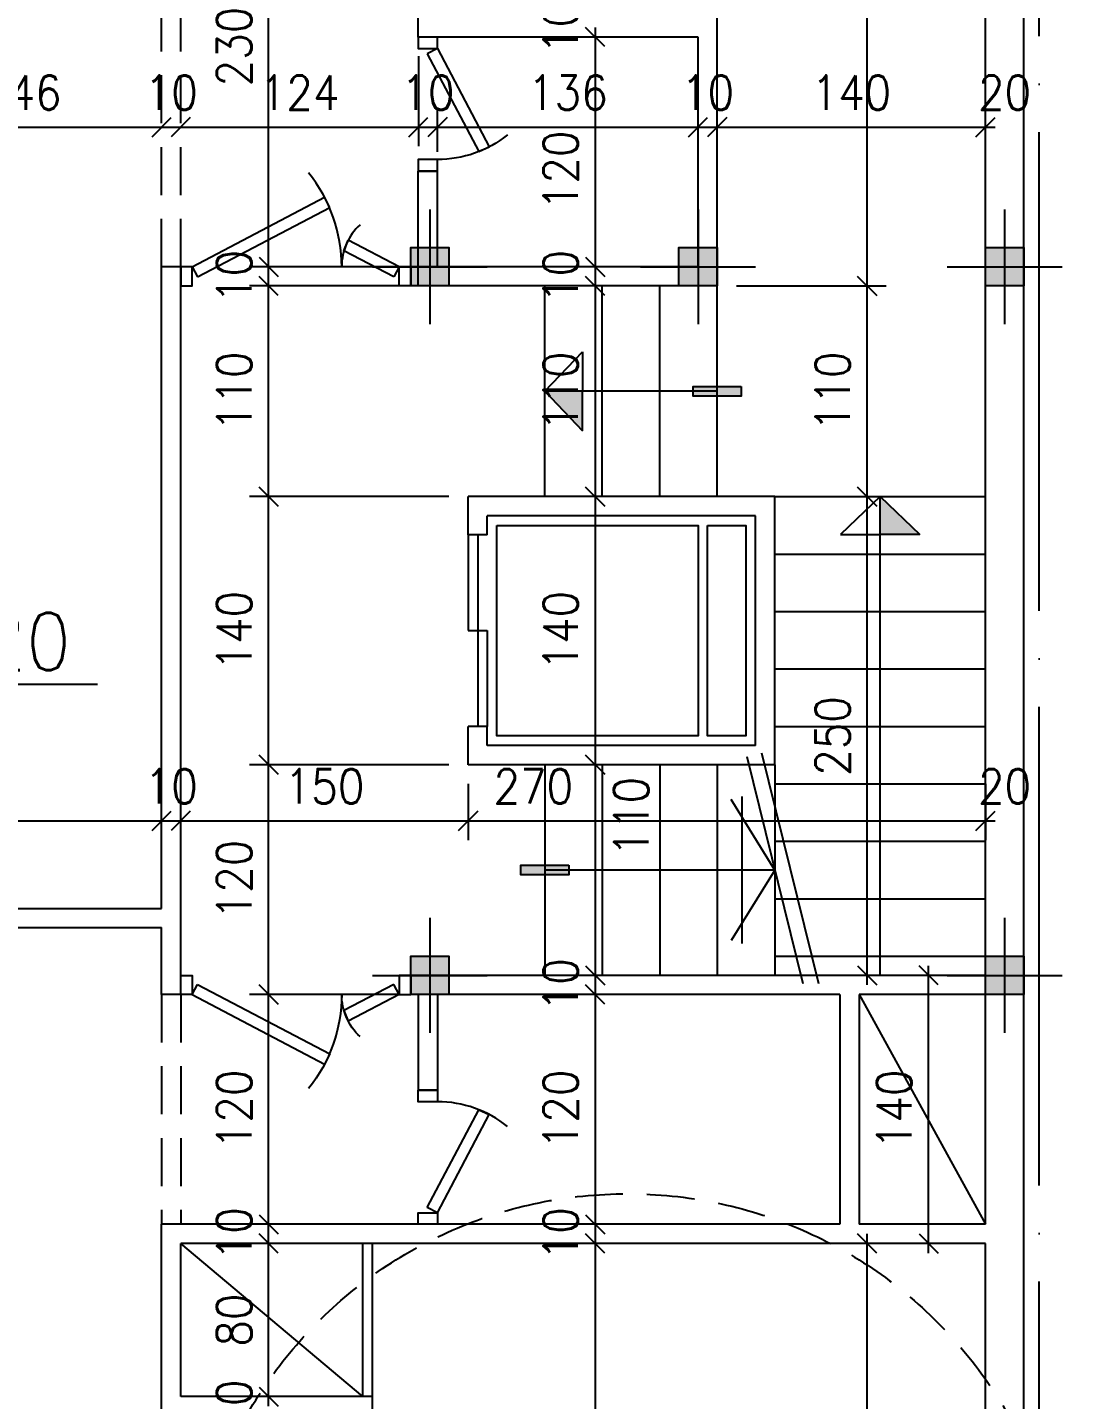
# Model space of a CAD drawing. Header units: millimetres. Extents: x 0 to 12169, y 6 to 10142.
# Drawn here: x 3006 to 3547, y 4659 to 5376 of the extents above; entities that cross this region are included whole.
import ezdxf

# ---------------------------------------------------------------- set-up
doc = ezdxf.new("R2010")
doc.units = ezdxf.units.MM
doc.header["$LTSCALE"] = 50
doc.header["$MEASUREMENT"] = 0
doc.linetypes.add('AXIS', pattern=[6, 5, -0.5, 0, -0.5])
doc.linetypes.add('DASHED', pattern=[0.75, 0.5, -0.25])
for name, color, linetype in [('1', 8, 'AXIS'), ('10', 10, 'Continuous'), ('2', 4, 'Continuous'), ('33', 62, 'Continuous'), ('4', 136, 'Continuous'), ('5', 5, 'Continuous'), ('6', 60, 'Continuous'), ('DIM', 8, 'Continuous'), ('DOR', 3, 'Continuous'), ('TXT-1', 2, 'Continuous')]:
    doc.layers.add(name, color=color, linetype=linetype)
doc.styles.add('ROMANS', font='ROMANS.shx', dxfattribs={"width": 0.9})
doc.dimstyles.new('dim1.100', dxfattribs={"dimscale": 100, "dimtxt": 0.18, "dimasz": 0.1, "dimexe": 0.1, "dimexo": 0.1, "dimgap": 0.09, "dimtad": 1, "dimzin": 12, "dimdsep": 46, "dimtxsty": 'ROMANS', "dimblk1": 'OBLIQUE', "dimblk2": 'OBLIQUE', "dimsah": 1, "dimcen": 0.1, "dimdle": 0.05, "dimclrd": 256, "dimclre": 12, "dimclrt": 4, "dimadec": 0, "dimazin": 0, "dimtfac": 1, "dimtix": 1, "dimtofl": 0, "dimtmove": 0, "dimatfit": 0, "dimldrblk": 'OBLIQUE', "dimfxl": 1, "dimtolj": 1, "dimtzin": 0, "dimarcsym": 0})

# ---------------------------------------------------------------- blocks, each defined once
blk = doc.blocks.new('D120')
at = {"layer": 'DOR'}
for p, q in [((-114, 10), (-44.97, 46.31)), ((-42.17, 41), (-44.97, 46.31)), ((-111.21, 4.69), (-42.17, 41)), ((-34.81, 18.37), (-32.55, 23.97)), ((-6, 10), (-32.55, 23.97)), ((-8.79, 4.69), (-34.81, 18.37)), ((-114, 10), (-111.21, 4.69)), ((-6, 10), (-8.79, 4.69))]:
    blk.add_line(p, q, dxfattribs=at)
for points in [[(-114, 10), (-120, 10), (-120, 0), (-114, 0)], [(-6, 10), (0, 10), (0, 0), (-6, 0)]]:
    blk.add_lwpolyline(points, close=True, dxfattribs=at)
at = {"layer": 'DOR', "color": 44}
for centre, radius, start, end in [((-114, 10), 78, 0, 38.96264), ((-6, 10), 30, 132.87895, 180)]:
    blk.add_arc(centre, radius, start, end, dxfattribs=at)
blk = doc.blocks.new('D70')
at = {"layer": 'DOR'}
for p, q in [((-59.85, 31.54), (-57.33, 37)), ((-6, 10), (-57.33, 37)), ((-8.79, 4.69), (-59.85, 31.54)), ((-6, 10), (-8.79, 4.69))]:
    blk.add_line(p, q, dxfattribs=at)
for points in [[(-70, 10), (-64, 10), (-64, 0), (-70, 0)], [(-6, 10), (0, 10), (0, 0), (-6, 0)]]:
    blk.add_lwpolyline(points, close=True, dxfattribs=at)
blk.add_arc((-6, 10), 58, 141.03736, 180, dxfattribs=at)
blk = doc.blocks.new('st')
at = {"layer": '2'}
h = blk.add_hatch(color=256, dxfattribs=at)
h.paths.add_polyline_path([(0, 10), (0, 0), (10, 0), (10, 10)])
h.paths.add_polyline_path([(-10, 10), (-10, 0), (0, 0), (0, 10)])
h.paths.add_polyline_path([(-10, 0), (-10, -10), (0, -10), (0, 0)])
h.paths.add_polyline_path([(0, 0), (0, -10), (10, -10), (10, 0)])
at = {"layer": '10'}
for p, q in [((0, 30), (0, -30)), ((-30, 0), (30, 0))]:
    blk.add_line(p, q, dxfattribs=at)
at = {"layer": '4'}
blk.add_lwpolyline([(-10, -10), (-10, 10), (10, 10), (10, -10)], close=True, dxfattribs=at)
blk = doc.blocks.new('FL')
at = {"layer": '33'}
for p, q in [((0, 0), (-36.77, 22.76)), ((0, 0), (36.77, 22.76)), ((38.44, 16.91), (-38.44, 16.91))]:
    blk.add_line(p, q, dxfattribs=at)
blk = doc.blocks.new('FELESH')
at = {"layer": '33'}
for p, q in [((-59.31, 14.63), (59.31, -14.63)), ((-61.15, 6.85), (59.31, -22.85))]:
    blk.add_line(p, q, dxfattribs=at)
at = {"layer": '5'}
blk.add_blockref('FL', (0, 0), dxfattribs=at)
blk = doc.blocks.new('*D106')
at = {"layer": 'DEFPOINTS', "color": 0, "transparency": 16777216}
for p in [(3301.79, 5380.89), (3301.79, 5370.89), (3301.79, 5370.89)]:
    blk.add_point(p, dxfattribs=at)
at = {"layer": 'DIM', "color": 4, "transparency": 16777216, "insert": (3283.79, 5375.89), "char_height": 18, "attachment_point": 5, "rotation": 90, "style": 'ROMANS'}
blk.add_mtext('\\A1;10', dxfattribs=at)
blk = doc.blocks.new('_OBLIQUE')
at = {"color": 0, "linetype": 'ByBlock'}
blk.add_line((-0.5, -0.5), (0.5, 0.5), dxfattribs=at)
blk = doc.blocks.new('*D107')
at = {"layer": 'DEFPOINTS', "color": 0, "transparency": 16777216}
for p in [(3301.79, 5370.89), (3301.79, 5250.89), (3301.79, 5250.89)]:
    blk.add_point(p, dxfattribs=at)
at = {"layer": 'DIM', "lineweight": -2, "transparency": 16777216}
blk.add_line((3301.79, 5375.89), (3301.79, 5245.89), dxfattribs=at)
at = {"layer": 'DIM', "lineweight": -2, "transparency": 16777216, "xscale": 10, "yscale": 10, "zscale": 10}
for p, rotation in [((3301.79, 5370.89), 90), ((3301.79, 5250.89), 270)]:
    blk.add_blockref('_OBLIQUE', p, dxfattribs=dict(at, rotation=rotation))
at = {"layer": 'DIM', "color": 4, "transparency": 16777216, "insert": (3283.79, 5301.26), "char_height": 18, "attachment_point": 5, "rotation": 90, "style": 'ROMANS'}
blk.add_mtext('\\A1;120', dxfattribs=at)
blk = doc.blocks.new('*D108')
at = {"layer": 'DEFPOINTS', "color": 0, "transparency": 16777216}
for p in [(3301.79, 5250.89), (3301.79, 5240.89), (3301.79, 5240.89)]:
    blk.add_point(p, dxfattribs=at)
at = {"layer": 'DIM', "color": 4, "transparency": 16777216, "insert": (3283.79, 5245.89), "char_height": 18, "attachment_point": 5, "rotation": 90, "style": 'ROMANS'}
blk.add_mtext('\\A1;10', dxfattribs=at)
blk = doc.blocks.new('*D109')
at = {"layer": 'DEFPOINTS', "color": 0, "transparency": 16777216}
for p in [(3301.79, 5240.89), (3301.79, 5130.89), (3301.79, 5130.89)]:
    blk.add_point(p, dxfattribs=at)
at = {"layer": 'DIM', "lineweight": -2, "transparency": 16777216}
blk.add_line((3301.79, 5245.89), (3301.79, 5125.89), dxfattribs=at)
at = {"layer": 'DIM', "lineweight": -2, "transparency": 16777216, "xscale": 10, "yscale": 10, "zscale": 10}
for p, rotation in [((3301.79, 5240.89), 90), ((3301.79, 5130.89), 270)]:
    blk.add_blockref('_OBLIQUE', p, dxfattribs=dict(at, rotation=rotation))
at = {"layer": 'DIM', "color": 4, "transparency": 16777216, "insert": (3283.79, 5185.89), "char_height": 18, "attachment_point": 5, "rotation": 90, "style": 'ROMANS'}
blk.add_mtext('\\A1;110', dxfattribs=at)
blk = doc.blocks.new('*D110')
at = {"layer": 'DEFPOINTS', "color": 0, "transparency": 16777216}
for p in [(3301.79, 5130.89), (3301.79, 4990.89), (3301.79, 4990.89)]:
    blk.add_point(p, dxfattribs=at)
at = {"layer": 'DIM', "lineweight": -2, "transparency": 16777216}
blk.add_line((3301.79, 5135.89), (3301.79, 4985.89), dxfattribs=at)
at = {"layer": 'DIM', "lineweight": -2, "transparency": 16777216, "xscale": 10, "yscale": 10, "zscale": 10}
for p, rotation in [((3301.79, 5130.89), 90), ((3301.79, 4990.89), 270)]:
    blk.add_blockref('_OBLIQUE', p, dxfattribs=dict(at, rotation=rotation))
at = {"layer": 'DIM', "color": 4, "transparency": 16777216, "insert": (3283.79, 5060.89), "char_height": 18, "attachment_point": 5, "rotation": 90, "style": 'ROMANS'}
blk.add_mtext('\\A1;140', dxfattribs=at)
blk = doc.blocks.new('*D111')
at = {"layer": 'DEFPOINTS', "color": 0, "transparency": 16777216}
for p in [(3301.79, 4990.89), (3301.79, 4880.89), (3301.79, 4880.89)]:
    blk.add_point(p, dxfattribs=at)
at = {"layer": 'DIM', "lineweight": -2, "transparency": 16777216}
blk.add_line((3301.79, 4995.89), (3301.79, 4875.89), dxfattribs=at)
at = {"layer": 'DIM', "lineweight": -2, "transparency": 16777216, "xscale": 10, "yscale": 10, "zscale": 10}
for p, rotation in [((3301.79, 4990.89), 90), ((3301.79, 4880.89), 270)]:
    blk.add_blockref('_OBLIQUE', p, dxfattribs=dict(at, rotation=rotation))
at = {"layer": 'DIM', "color": 4, "transparency": 16777216, "insert": (3320.63, 4963.77), "char_height": 18, "attachment_point": 5, "rotation": 90, "style": 'ROMANS'}
blk.add_mtext('\\A1;110', dxfattribs=at)
blk = doc.blocks.new('*D112')
at = {"layer": 'DEFPOINTS', "color": 0, "transparency": 16777216}
for p in [(3301.79, 4880.89), (3301.79, 4870.89), (3301.79, 4870.89)]:
    blk.add_point(p, dxfattribs=at)
at = {"layer": 'DIM', "color": 4, "transparency": 16777216, "insert": (3283.79, 4875.89), "char_height": 18, "attachment_point": 5, "rotation": 90, "style": 'ROMANS'}
blk.add_mtext('\\A1;10', dxfattribs=at)
blk = doc.blocks.new('*D113')
at = {"layer": 'DEFPOINTS', "color": 0, "transparency": 16777216}
for p in [(3301.79, 4870.89), (3301.79, 4750.89), (3301.79, 4750.89)]:
    blk.add_point(p, dxfattribs=at)
at = {"layer": 'DIM', "lineweight": -2, "transparency": 16777216}
blk.add_line((3301.79, 4875.89), (3301.79, 4745.89), dxfattribs=at)
at = {"layer": 'DIM', "lineweight": -2, "transparency": 16777216, "xscale": 10, "yscale": 10, "zscale": 10}
for p, rotation in [((3301.79, 4870.89), 90), ((3301.79, 4750.89), 270)]:
    blk.add_blockref('_OBLIQUE', p, dxfattribs=dict(at, rotation=rotation))
at = {"layer": 'DIM', "color": 4, "transparency": 16777216, "insert": (3283.79, 4810.89), "char_height": 18, "attachment_point": 5, "rotation": 90, "style": 'ROMANS'}
blk.add_mtext('\\A1;120', dxfattribs=at)
blk = doc.blocks.new('*D114')
at = {"layer": 'DEFPOINTS', "color": 0, "transparency": 16777216}
for p in [(3301.79, 4750.89), (3301.79, 4740.89), (3301.79, 4740.89)]:
    blk.add_point(p, dxfattribs=at)
at = {"layer": 'DIM', "color": 4, "transparency": 16777216, "insert": (3283.79, 4745.89), "char_height": 18, "attachment_point": 5, "rotation": 90, "style": 'ROMANS'}
blk.add_mtext('\\A1;10', dxfattribs=at)
blk = doc.blocks.new('*D115')
at = {"layer": 'DEFPOINTS', "color": 0, "transparency": 16777216}
for p in [(3301.79, 4740.89), (3265.54, 4380.89), (3301.79, 4380.89)]:
    blk.add_point(p, dxfattribs=at)
at = {"layer": 'DIM', "lineweight": -2, "transparency": 16777216}
blk.add_line((3301.79, 4745.89), (3301.79, 4375.89), dxfattribs=at)
at = {"layer": 'DIM', "color": 12, "lineweight": -2, "transparency": 16777216}
blk.add_line((3275.54, 4380.89), (3311.79, 4380.89), dxfattribs=at)
at = {"layer": 'DIM', "lineweight": -2, "transparency": 16777216, "xscale": 10, "yscale": 10, "zscale": 10}
for p, rotation in [((3301.79, 4740.89), 90), ((3301.79, 4380.89), 270)]:
    blk.add_blockref('_OBLIQUE', p, dxfattribs=dict(at, rotation=rotation))
at = {"layer": 'DIM', "color": 4, "transparency": 16777216, "insert": (3283.79, 4560.89), "char_height": 18, "attachment_point": 5, "rotation": 90, "style": 'ROMANS'}
blk.add_mtext('\\A1;360', dxfattribs=at)
blk = doc.blocks.new('*D118')
at = {"layer": 'DEFPOINTS', "color": 0, "transparency": 16777216}
for p in [(3443.78, 4740.89), (3443.78, 4740.89), (3443.78, 4150.89)]:
    blk.add_point(p, dxfattribs=at)
at = {"layer": 'DIM', "lineweight": -2, "transparency": 16777216}
blk.add_line((3443.78, 4145.89), (3443.78, 4745.89), dxfattribs=at)
at = {"layer": 'DIM', "lineweight": -2, "transparency": 16777216, "xscale": 10, "yscale": 10, "zscale": 10}
for p, rotation in [((3443.78, 4740.89), 90), ((3443.78, 4150.89), 270)]:
    blk.add_blockref('_OBLIQUE', p, dxfattribs=dict(at, rotation=rotation))
at = {"layer": 'DIM', "color": 4, "transparency": 16777216, "insert": (3425.78, 4445.89), "char_height": 18, "attachment_point": 5, "rotation": 90, "style": 'ROMANS'}
blk.add_mtext('\\A1;590', dxfattribs=at)
blk = doc.blocks.new('*D119')
at = {"layer": 'DEFPOINTS', "color": 0, "transparency": 16777216}
for p in [(3475.86, 4880.89), (3475.86, 4880.89), (3475.86, 4740.89)]:
    blk.add_point(p, dxfattribs=at)
at = {"layer": 'DIM', "lineweight": -2, "transparency": 16777216}
blk.add_line((3475.86, 4735.89), (3475.86, 4885.89), dxfattribs=at)
at = {"layer": 'DIM', "lineweight": -2, "transparency": 16777216, "xscale": 10, "yscale": 10, "zscale": 10}
for p, rotation in [((3475.86, 4880.89), 90), ((3475.86, 4740.89), 270)]:
    blk.add_blockref('_OBLIQUE', p, dxfattribs=dict(at, rotation=rotation))
at = {"layer": 'DIM', "color": 4, "transparency": 16777216, "insert": (3457.86, 4810.89), "char_height": 18, "attachment_point": 5, "rotation": 90, "style": 'ROMANS'}
blk.add_mtext('\\A1;140', dxfattribs=at)
blk = doc.blocks.new('*D120')
at = {"layer": 'DEFPOINTS', "color": 0, "transparency": 16777216}
for p in [(3443.78, 5130.89), (3443.78, 5130.89), (3443.78, 4880.89)]:
    blk.add_point(p, dxfattribs=at)
at = {"layer": 'DIM', "lineweight": -2, "transparency": 16777216}
blk.add_line((3443.78, 4875.89), (3443.78, 5135.89), dxfattribs=at)
at = {"layer": 'DIM', "lineweight": -2, "transparency": 16777216, "xscale": 10, "yscale": 10, "zscale": 10}
for p, rotation in [((3443.78, 5130.89), 90), ((3443.78, 4880.89), 270)]:
    blk.add_blockref('_OBLIQUE', p, dxfattribs=dict(at, rotation=rotation))
at = {"layer": 'DIM', "color": 4, "transparency": 16777216, "insert": (3425.78, 5005.89), "char_height": 18, "attachment_point": 5, "rotation": 90, "style": 'ROMANS'}
blk.add_mtext('\\A1;250', dxfattribs=at)
blk = doc.blocks.new('*D121')
at = {"layer": 'DEFPOINTS', "color": 0, "transparency": 16777216}
for p in [(3365.54, 5240.89), (3443.78, 5240.89), (3443.78, 5130.89)]:
    blk.add_point(p, dxfattribs=at)
at = {"layer": 'DIM', "lineweight": -2, "transparency": 16777216}
blk.add_line((3443.78, 5125.89), (3443.78, 5245.89), dxfattribs=at)
at = {"layer": 'DIM', "color": 12, "lineweight": -2, "transparency": 16777216}
blk.add_line((3375.54, 5240.89), (3453.78, 5240.89), dxfattribs=at)
at = {"layer": 'DIM', "lineweight": -2, "transparency": 16777216, "xscale": 10, "yscale": 10, "zscale": 10}
for p, rotation in [((3443.78, 5240.89), 90), ((3443.78, 5130.89), 270)]:
    blk.add_blockref('_OBLIQUE', p, dxfattribs=dict(at, rotation=rotation))
at = {"layer": 'DIM', "color": 4, "transparency": 16777216, "insert": (3425.78, 5185.89), "char_height": 18, "attachment_point": 5, "rotation": 90, "style": 'ROMANS'}
blk.add_mtext('\\A1;110', dxfattribs=at)
blk = doc.blocks.new('*D122')
at = {"layer": 'DEFPOINTS', "color": 0, "transparency": 16777216}
for p in [(3443.78, 5620.89), (3505.54, 5620.89), (3365.54, 5240.89)]:
    blk.add_point(p, dxfattribs=at)
at = {"layer": 'DIM', "lineweight": -2, "transparency": 16777216}
blk.add_line((3443.78, 5235.89), (3443.78, 5625.89), dxfattribs=at)
at = {"layer": 'DIM', "color": 12, "lineweight": -2, "transparency": 16777216}
for p, q in [((3495.54, 5620.89), (3433.78, 5620.89)), ((3375.54, 5240.89), (3453.78, 5240.89))]:
    blk.add_line(p, q, dxfattribs=at)
at = {"layer": 'DIM', "lineweight": -2, "transparency": 16777216, "xscale": 10, "yscale": 10, "zscale": 10}
for p, rotation in [((3443.78, 5620.89), 90), ((3443.78, 5240.89), 270)]:
    blk.add_blockref('_OBLIQUE', p, dxfattribs=dict(at, rotation=rotation))
at = {"layer": 'DIM', "color": 4, "transparency": 16777216, "insert": (3425.78, 5430.89), "char_height": 18, "attachment_point": 5, "rotation": 90, "style": 'ROMANS'}
blk.add_mtext('\\A1;380', dxfattribs=at)
blk = doc.blocks.new('*D142')
at = {"layer": 'DEFPOINTS', "color": 0, "transparency": 16777216}
for p in [(2841.54, 4961.57), (3075.54, 4961.57), (3075.54, 4961.57)]:
    blk.add_point(p, dxfattribs=at)
at = {"layer": 'DIM', "lineweight": -2, "transparency": 16777216}
blk.add_line((2836.54, 4961.57), (3080.54, 4961.57), dxfattribs=at)
at = {"layer": 'DIM', "lineweight": -2, "transparency": 16777216, "xscale": 10, "yscale": 10, "zscale": 10, "rotation": 180}
blk.add_blockref('_OBLIQUE', (2841.54, 4961.57), dxfattribs=at)
at = {"layer": 'DIM', "lineweight": -2, "transparency": 16777216, "xscale": 10, "yscale": 10, "zscale": 10}
blk.add_blockref('_OBLIQUE', (3075.54, 4961.57), dxfattribs=at)
at = {"layer": 'DIM', "color": 4, "transparency": 16777216, "insert": (2958.54, 4979.57), "char_height": 18, "attachment_point": 5, "style": 'ROMANS'}
blk.add_mtext('\\A1;234', dxfattribs=at)
blk = doc.blocks.new('*D143')
at = {"layer": 'DEFPOINTS', "color": 0, "transparency": 16777216}
for p in [(3075.54, 4961.57), (3085.54, 4961.57), (3085.54, 4961.57)]:
    blk.add_point(p, dxfattribs=at)
at = {"layer": 'DIM', "color": 4, "transparency": 16777216, "insert": (3080.54, 4979.57), "char_height": 18, "attachment_point": 5, "style": 'ROMANS'}
blk.add_mtext('\\A1;10', dxfattribs=at)
blk = doc.blocks.new('*D144')
at = {"layer": 'DEFPOINTS', "color": 0, "transparency": 16777216}
for p in [(3235.54, 4990.89), (3085.54, 4961.57), (3235.54, 4961.57)]:
    blk.add_point(p, dxfattribs=at)
at = {"layer": 'DIM', "color": 12, "lineweight": -2, "transparency": 16777216}
blk.add_line((3235.54, 4980.89), (3235.54, 4951.57), dxfattribs=at)
at = {"layer": 'DIM', "lineweight": -2, "transparency": 16777216}
blk.add_line((3080.54, 4961.57), (3240.54, 4961.57), dxfattribs=at)
at = {"layer": 'DIM', "lineweight": -2, "transparency": 16777216, "xscale": 10, "yscale": 10, "zscale": 10, "rotation": 180}
blk.add_blockref('_OBLIQUE', (3085.54, 4961.57), dxfattribs=at)
at = {"layer": 'DIM', "lineweight": -2, "transparency": 16777216, "xscale": 10, "yscale": 10, "zscale": 10}
blk.add_blockref('_OBLIQUE', (3235.54, 4961.57), dxfattribs=at)
at = {"layer": 'DIM', "color": 4, "transparency": 16777216, "insert": (3160.54, 4979.57), "char_height": 18, "attachment_point": 5, "style": 'ROMANS'}
blk.add_mtext('\\A1;150', dxfattribs=at)
blk = doc.blocks.new('*D145')
at = {"layer": 'DEFPOINTS', "color": 0, "transparency": 16777216}
for p in [(3235.54, 4990.89), (3505.54, 4990.89), (3505.54, 4961.57)]:
    blk.add_point(p, dxfattribs=at)
at = {"layer": 'DIM', "color": 12, "lineweight": -2, "transparency": 16777216}
for p, q in [((3235.54, 4980.89), (3235.54, 4951.57)), ((3505.54, 4980.89), (3505.54, 4951.57))]:
    blk.add_line(p, q, dxfattribs=at)
at = {"layer": 'DIM', "lineweight": -2, "transparency": 16777216}
blk.add_line((3230.54, 4961.57), (3510.54, 4961.57), dxfattribs=at)
at = {"layer": 'DIM', "lineweight": -2, "transparency": 16777216, "xscale": 10, "yscale": 10, "zscale": 10, "rotation": 180}
blk.add_blockref('_OBLIQUE', (3235.54, 4961.57), dxfattribs=at)
at = {"layer": 'DIM', "lineweight": -2, "transparency": 16777216, "xscale": 10, "yscale": 10, "zscale": 10}
blk.add_blockref('_OBLIQUE', (3505.54, 4961.57), dxfattribs=at)
at = {"layer": 'DIM', "color": 4, "transparency": 16777216, "insert": (3269.56, 4979.57), "char_height": 18, "attachment_point": 5, "style": 'ROMANS'}
blk.add_mtext('\\A1;270', dxfattribs=at)
blk = doc.blocks.new('*D146')
at = {"layer": 'DEFPOINTS', "color": 0, "transparency": 16777216}
for p in [(3505.54, 4990.89), (3525.54, 4961.57), (3525.54, 4961.57)]:
    blk.add_point(p, dxfattribs=at)
at = {"layer": 'DIM', "color": 12, "lineweight": -2, "transparency": 16777216}
blk.add_line((3505.54, 4980.89), (3505.54, 4951.57), dxfattribs=at)
at = {"layer": 'DIM', "color": 4, "transparency": 16777216, "insert": (3515.54, 4979.57), "char_height": 18, "attachment_point": 5, "style": 'ROMANS'}
blk.add_mtext('\\A1;20', dxfattribs=at)
blk = doc.blocks.new('*D149')
at = {"layer": 'DEFPOINTS', "color": 0, "transparency": 16777216}
for p in [(2929.54, 5323.84), (3075.54, 5323.84), (3075.54, 5323.84)]:
    blk.add_point(p, dxfattribs=at)
at = {"layer": 'DIM', "lineweight": -2, "transparency": 16777216}
blk.add_line((2924.54, 5323.84), (3080.54, 5323.84), dxfattribs=at)
at = {"layer": 'DIM', "lineweight": -2, "transparency": 16777216, "xscale": 10, "yscale": 10, "zscale": 10, "rotation": 180}
blk.add_blockref('_OBLIQUE', (2929.54, 5323.84), dxfattribs=at)
at = {"layer": 'DIM', "lineweight": -2, "transparency": 16777216, "xscale": 10, "yscale": 10, "zscale": 10}
blk.add_blockref('_OBLIQUE', (3075.54, 5323.84), dxfattribs=at)
at = {"layer": 'DIM', "color": 4, "transparency": 16777216, "insert": (3002.54, 5341.84), "char_height": 18, "attachment_point": 5, "style": 'ROMANS'}
blk.add_mtext('\\A1;146', dxfattribs=at)
blk = doc.blocks.new('*D150')
at = {"layer": 'DEFPOINTS', "color": 0, "transparency": 16777216}
for p in [(3075.54, 5323.84), (3085.54, 5323.84), (3085.54, 5323.84)]:
    blk.add_point(p, dxfattribs=at)
at = {"layer": 'DIM', "color": 4, "transparency": 16777216, "insert": (3080.54, 5341.84), "char_height": 18, "attachment_point": 5, "style": 'ROMANS'}
blk.add_mtext('\\A1;10', dxfattribs=at)
blk = doc.blocks.new('*D151')
at = {"layer": 'DEFPOINTS', "color": 0, "transparency": 16777216}
for p in [(3209.54, 5370.89), (3085.54, 5323.84), (3209.54, 5323.84)]:
    blk.add_point(p, dxfattribs=at)
at = {"layer": 'DIM', "color": 12, "lineweight": -2, "transparency": 16777216}
blk.add_line((3209.54, 5360.89), (3209.54, 5313.84), dxfattribs=at)
at = {"layer": 'DIM', "lineweight": -2, "transparency": 16777216}
blk.add_line((3080.54, 5323.84), (3214.54, 5323.84), dxfattribs=at)
at = {"layer": 'DIM', "lineweight": -2, "transparency": 16777216, "xscale": 10, "yscale": 10, "zscale": 10, "rotation": 180}
blk.add_blockref('_OBLIQUE', (3085.54, 5323.84), dxfattribs=at)
at = {"layer": 'DIM', "lineweight": -2, "transparency": 16777216, "xscale": 10, "yscale": 10, "zscale": 10}
blk.add_blockref('_OBLIQUE', (3209.54, 5323.84), dxfattribs=at)
at = {"layer": 'DIM', "color": 4, "transparency": 16777216, "insert": (3147.54, 5341.84), "char_height": 18, "attachment_point": 5, "style": 'ROMANS'}
blk.add_mtext('\\A1;124', dxfattribs=at)
blk = doc.blocks.new('*D152')
at = {"layer": 'DEFPOINTS', "color": 0, "transparency": 16777216}
for p in [(3209.54, 5370.89), (3219.54, 5323.84), (3219.54, 5300.89)]:
    blk.add_point(p, dxfattribs=at)
at = {"layer": 'DIM', "color": 12, "lineweight": -2, "transparency": 16777216}
for p, q in [((3209.54, 5360.89), (3209.54, 5313.84)), ((3219.54, 5310.89), (3219.54, 5333.84))]:
    blk.add_line(p, q, dxfattribs=at)
at = {"layer": 'DIM', "color": 4, "transparency": 16777216, "insert": (3214.54, 5341.84), "char_height": 18, "attachment_point": 5, "style": 'ROMANS'}
blk.add_mtext('\\A1;10', dxfattribs=at)
blk = doc.blocks.new('*D153')
at = {"layer": 'DEFPOINTS', "color": 0, "transparency": 16777216}
for p in [(3355.54, 5323.84), (3355.54, 5323.84), (3219.54, 5300.89)]:
    blk.add_point(p, dxfattribs=at)
at = {"layer": 'DIM', "color": 12, "lineweight": -2, "transparency": 16777216}
blk.add_line((3219.54, 5310.89), (3219.54, 5333.84), dxfattribs=at)
at = {"layer": 'DIM', "lineweight": -2, "transparency": 16777216}
blk.add_line((3214.54, 5323.84), (3360.54, 5323.84), dxfattribs=at)
at = {"layer": 'DIM', "lineweight": -2, "transparency": 16777216, "xscale": 10, "yscale": 10, "zscale": 10, "rotation": 180}
blk.add_blockref('_OBLIQUE', (3219.54, 5323.84), dxfattribs=at)
at = {"layer": 'DIM', "lineweight": -2, "transparency": 16777216, "xscale": 10, "yscale": 10, "zscale": 10}
blk.add_blockref('_OBLIQUE', (3355.54, 5323.84), dxfattribs=at)
at = {"layer": 'DIM', "color": 4, "transparency": 16777216, "insert": (3287.54, 5341.84), "char_height": 18, "attachment_point": 5, "style": 'ROMANS'}
blk.add_mtext('\\A1;136', dxfattribs=at)
blk = doc.blocks.new('*D154')
at = {"layer": 'DEFPOINTS', "color": 0, "transparency": 16777216}
for p in [(3355.54, 5323.84), (3365.54, 5323.84), (3365.54, 5323.84)]:
    blk.add_point(p, dxfattribs=at)
at = {"layer": 'DIM', "color": 4, "transparency": 16777216, "insert": (3360.54, 5341.84), "char_height": 18, "attachment_point": 5, "style": 'ROMANS'}
blk.add_mtext('\\A1;10', dxfattribs=at)
blk = doc.blocks.new('*D155')
at = {"layer": 'DEFPOINTS', "color": 0, "transparency": 16777216}
for p in [(3365.54, 5323.84), (3505.54, 5323.84), (3505.54, 5323.84)]:
    blk.add_point(p, dxfattribs=at)
at = {"layer": 'DIM', "lineweight": -2, "transparency": 16777216}
blk.add_line((3360.54, 5323.84), (3510.54, 5323.84), dxfattribs=at)
at = {"layer": 'DIM', "lineweight": -2, "transparency": 16777216, "xscale": 10, "yscale": 10, "zscale": 10, "rotation": 180}
blk.add_blockref('_OBLIQUE', (3365.54, 5323.84), dxfattribs=at)
at = {"layer": 'DIM', "lineweight": -2, "transparency": 16777216, "xscale": 10, "yscale": 10, "zscale": 10}
blk.add_blockref('_OBLIQUE', (3505.54, 5323.84), dxfattribs=at)
at = {"layer": 'DIM', "color": 4, "transparency": 16777216, "insert": (3435.54, 5341.84), "char_height": 18, "attachment_point": 5, "style": 'ROMANS'}
blk.add_mtext('\\A1;140', dxfattribs=at)
blk = doc.blocks.new('*D156')
at = {"layer": 'DEFPOINTS', "color": 0, "transparency": 16777216}
for p in [(3505.54, 5323.84), (3525.54, 5323.84), (3525.54, 5323.84)]:
    blk.add_point(p, dxfattribs=at)
at = {"layer": 'DIM', "color": 4, "transparency": 16777216, "insert": (3515.54, 5341.84), "char_height": 18, "attachment_point": 5, "style": 'ROMANS'}
blk.add_mtext('\\A1;20', dxfattribs=at)
blk = doc.blocks.new('*D172')
at = {"layer": 'DEFPOINTS', "color": 0, "transparency": 16777216}
for p in [(3131.41, 4660.89), (3131.41, 4660.89), (3095.54, 4650.89)]:
    blk.add_point(p, dxfattribs=at)
at = {"layer": 'DIM', "color": 12, "lineweight": -2, "transparency": 16777216}
blk.add_line((3105.54, 4650.89), (3141.41, 4650.89), dxfattribs=at)
at = {"layer": 'DIM', "color": 4, "transparency": 16777216, "insert": (3113.41, 4655.89), "char_height": 18, "attachment_point": 5, "rotation": 90, "style": 'ROMANS'}
blk.add_mtext('\\A1;10', dxfattribs=at)
blk = doc.blocks.new('*D173')
at = {"layer": 'DEFPOINTS', "color": 0, "transparency": 16777216}
for p in [(3131.41, 4740.89), (3131.41, 4740.89), (3131.41, 4660.89)]:
    blk.add_point(p, dxfattribs=at)
at = {"layer": 'DIM', "lineweight": -2, "transparency": 16777216}
blk.add_line((3131.41, 4655.89), (3131.41, 4745.89), dxfattribs=at)
at = {"layer": 'DIM', "lineweight": -2, "transparency": 16777216, "xscale": 10, "yscale": 10, "zscale": 10}
for p, rotation in [((3131.41, 4740.89), 90), ((3131.41, 4660.89), 270)]:
    blk.add_blockref('_OBLIQUE', p, dxfattribs=dict(at, rotation=rotation))
at = {"layer": 'DIM', "color": 4, "transparency": 16777216, "insert": (3113.41, 4700.89), "char_height": 18, "attachment_point": 5, "rotation": 90, "style": 'ROMANS'}
blk.add_mtext('\\A1;80', dxfattribs=at)
blk = doc.blocks.new('*D174')
at = {"layer": 'DEFPOINTS', "color": 0, "transparency": 16777216}
for p in [(3131.41, 4750.89), (3131.41, 4750.89), (3131.41, 4740.89)]:
    blk.add_point(p, dxfattribs=at)
at = {"layer": 'DIM', "color": 4, "transparency": 16777216, "insert": (3113.41, 4745.89), "char_height": 18, "attachment_point": 5, "rotation": 90, "style": 'ROMANS'}
blk.add_mtext('\\A1;10', dxfattribs=at)
blk = doc.blocks.new('*D175')
at = {"layer": 'DEFPOINTS', "color": 0, "transparency": 16777216}
for p in [(3131.41, 4870.89), (3209.54, 4870.89), (3131.41, 4750.89)]:
    blk.add_point(p, dxfattribs=at)
at = {"layer": 'DIM', "lineweight": -2, "transparency": 16777216}
blk.add_line((3131.41, 4745.89), (3131.41, 4875.89), dxfattribs=at)
at = {"layer": 'DIM', "color": 12, "lineweight": -2, "transparency": 16777216}
blk.add_line((3199.54, 4870.89), (3121.41, 4870.89), dxfattribs=at)
at = {"layer": 'DIM', "lineweight": -2, "transparency": 16777216, "xscale": 10, "yscale": 10, "zscale": 10}
for p, rotation in [((3131.41, 4870.89), 90), ((3131.41, 4750.89), 270)]:
    blk.add_blockref('_OBLIQUE', p, dxfattribs=dict(at, rotation=rotation))
at = {"layer": 'DIM', "color": 4, "transparency": 16777216, "insert": (3113.41, 4810.89), "char_height": 18, "attachment_point": 5, "rotation": 90, "style": 'ROMANS'}
blk.add_mtext('\\A1;120', dxfattribs=at)
blk = doc.blocks.new('*D176')
at = {"layer": 'DEFPOINTS', "color": 0, "transparency": 16777216}
for p in [(3131.41, 4990.89), (3235.54, 4990.89), (3209.54, 4870.89)]:
    blk.add_point(p, dxfattribs=at)
at = {"layer": 'DIM', "lineweight": -2, "transparency": 16777216}
blk.add_line((3131.41, 4865.89), (3131.41, 4995.89), dxfattribs=at)
at = {"layer": 'DIM', "color": 12, "lineweight": -2, "transparency": 16777216}
for p, q in [((3225.54, 4990.89), (3121.41, 4990.89)), ((3199.54, 4870.89), (3121.41, 4870.89))]:
    blk.add_line(p, q, dxfattribs=at)
at = {"layer": 'DIM', "lineweight": -2, "transparency": 16777216, "xscale": 10, "yscale": 10, "zscale": 10}
for p, rotation in [((3131.41, 4990.89), 90), ((3131.41, 4870.89), 270)]:
    blk.add_blockref('_OBLIQUE', p, dxfattribs=dict(at, rotation=rotation))
at = {"layer": 'DIM', "color": 4, "transparency": 16777216, "insert": (3113.41, 4930.89), "char_height": 18, "attachment_point": 5, "rotation": 90, "style": 'ROMANS'}
blk.add_mtext('\\A1;120', dxfattribs=at)
blk = doc.blocks.new('*D177')
at = {"layer": 'DEFPOINTS', "color": 0, "transparency": 16777216}
for p in [(3131.41, 5130.89), (3235.54, 5130.89), (3235.54, 4990.89)]:
    blk.add_point(p, dxfattribs=at)
at = {"layer": 'DIM', "color": 12, "lineweight": -2, "transparency": 16777216}
for p, q in [((3225.54, 5130.89), (3121.41, 5130.89)), ((3225.54, 4990.89), (3121.41, 4990.89))]:
    blk.add_line(p, q, dxfattribs=at)
at = {"layer": 'DIM', "lineweight": -2, "transparency": 16777216}
blk.add_line((3131.41, 4985.89), (3131.41, 5135.89), dxfattribs=at)
at = {"layer": 'DIM', "lineweight": -2, "transparency": 16777216, "xscale": 10, "yscale": 10, "zscale": 10}
for p, rotation in [((3131.41, 5130.89), 90), ((3131.41, 4990.89), 270)]:
    blk.add_blockref('_OBLIQUE', p, dxfattribs=dict(at, rotation=rotation))
at = {"layer": 'DIM', "color": 4, "transparency": 16777216, "insert": (3113.41, 5060.89), "char_height": 18, "attachment_point": 5, "rotation": 90, "style": 'ROMANS'}
blk.add_mtext('\\A1;140', dxfattribs=at)
blk = doc.blocks.new('*D178')
at = {"layer": 'DEFPOINTS', "color": 0, "transparency": 16777216}
for p in [(3131.41, 5240.89), (3225.54, 5240.89), (3235.54, 5130.89)]:
    blk.add_point(p, dxfattribs=at)
at = {"layer": 'DIM', "lineweight": -2, "transparency": 16777216}
blk.add_line((3131.41, 5125.89), (3131.41, 5245.89), dxfattribs=at)
at = {"layer": 'DIM', "color": 12, "lineweight": -2, "transparency": 16777216}
for p, q in [((3215.54, 5240.89), (3121.41, 5240.89)), ((3225.54, 5130.89), (3121.41, 5130.89))]:
    blk.add_line(p, q, dxfattribs=at)
at = {"layer": 'DIM', "lineweight": -2, "transparency": 16777216, "xscale": 10, "yscale": 10, "zscale": 10}
for p, rotation in [((3131.41, 5240.89), 90), ((3131.41, 5130.89), 270)]:
    blk.add_blockref('_OBLIQUE', p, dxfattribs=dict(at, rotation=rotation))
at = {"layer": 'DIM', "color": 4, "transparency": 16777216, "insert": (3113.41, 5185.89), "char_height": 18, "attachment_point": 5, "rotation": 90, "style": 'ROMANS'}
blk.add_mtext('\\A1;110', dxfattribs=at)
blk = doc.blocks.new('*D179')
at = {"layer": 'DEFPOINTS', "color": 0, "transparency": 16777216}
for p in [(3131.41, 5250.89), (3225.54, 5250.89), (3225.54, 5240.89)]:
    blk.add_point(p, dxfattribs=at)
at = {"layer": 'DIM', "color": 12, "lineweight": -2, "transparency": 16777216}
for p, q in [((3215.54, 5250.89), (3121.41, 5250.89)), ((3215.54, 5240.89), (3121.41, 5240.89))]:
    blk.add_line(p, q, dxfattribs=at)
at = {"layer": 'DIM', "color": 4, "transparency": 16777216, "insert": (3113.41, 5245.89), "char_height": 18, "attachment_point": 5, "rotation": 90, "style": 'ROMANS'}
blk.add_mtext('\\A1;10', dxfattribs=at)
blk = doc.blocks.new('*D180')
at = {"layer": 'DEFPOINTS', "color": 0, "transparency": 16777216}
for p in [(3131.41, 5480.89), (3131.41, 5480.89), (3225.54, 5250.89)]:
    blk.add_point(p, dxfattribs=at)
at = {"layer": 'DIM', "lineweight": -2, "transparency": 16777216}
blk.add_line((3131.41, 5245.89), (3131.41, 5485.89), dxfattribs=at)
at = {"layer": 'DIM', "color": 12, "lineweight": -2, "transparency": 16777216}
blk.add_line((3215.54, 5250.89), (3121.41, 5250.89), dxfattribs=at)
at = {"layer": 'DIM', "lineweight": -2, "transparency": 16777216, "xscale": 10, "yscale": 10, "zscale": 10}
for p, rotation in [((3131.41, 5480.89), 90), ((3131.41, 5250.89), 270)]:
    blk.add_blockref('_OBLIQUE', p, dxfattribs=dict(at, rotation=rotation))
at = {"layer": 'DIM', "color": 4, "transparency": 16777216, "insert": (3113.41, 5365.89), "char_height": 18, "attachment_point": 5, "rotation": 90, "style": 'ROMANS'}
blk.add_mtext('\\A1;230', dxfattribs=at)

msp = doc.modelspace()

# ---------------------------------------------------------------- hatches: boundary and pattern name
at = {"layer": '6'}
h = msp.add_hatch(color=256, dxfattribs=at)
h.paths.add_polyline_path([(3295.24169, 5185.88849), (3275.53667, 5185.88849), (3295.24169, 5165.21502)])
h.paths.add_polyline_path([(3378.03667, 5188.38849), (3378.03667, 5183.38849), (3353.03667, 5183.38849), (3353.03667, 5188.38849)])
for points in [[(3450.53667, 5130.88849), (3450.53667, 5111.18347), (3471.21014, 5111.18347)], [(3288.03667, 4938.38849), (3288.03667, 4933.38849), (3263.03667, 4933.38849), (3263.03667, 4938.38849)]]:
    msp.add_hatch(color=256, dxfattribs=at).paths.add_polyline_path(points)

# ---------------------------------------------------------------- linework, layer by layer
for p, q in [((3505.53667, 4880.88849), (3505.53667, 5870.88849)), ((3525.53667, 3870.88849), (3525.53667, 5870.88849)), ((3365.53667, 5240.88849), (3365.53667, 5730.88849)), ((3209.53667, 5370.88849), (3209.53667, 5380.88849)), ((3355.53667, 5370.88849), (3209.53667, 5370.88849)), ((3355.53667, 5250.88849), (3355.53667, 5370.88849)), ((3209.53667, 5240.88849), (3209.53667, 5300.88849)), ((3219.53667, 5300.88849), (3209.53667, 5300.88849)), ((3219.53667, 5250.88849), (3219.53667, 5300.88849)), ((3075.53667, 4915.88849), (3075.53667, 5250.88849)), ((3085.53667, 5250.88849), (3075.53667, 5250.88849)), ((3085.53667, 4870.88849), (3085.53667, 5250.88849)), ((3355.53667, 5250.88849), (3209.53667, 5250.88849)), ((3365.53667, 5240.88849), (3209.53667, 5240.88849)), ((3395.53667, 5130.88849), (3235.53667, 5130.88849)), ((3235.53667, 5110.88849), (3235.53667, 5130.88849)), ((3395.53667, 4990.88849), (3395.53667, 5130.88849)), ((3385.53667, 5120.88849), (3245.53667, 5120.88849)), ((3245.53667, 5110.88849), (3245.53667, 5120.88849)), ((3385.53667, 5000.88849), (3385.53667, 5120.88849)), ((3245.53667, 5110.88849), (3235.53667, 5110.88849)), ((3235.53667, 4990.88849), (3235.53667, 5010.88849)), ((3245.53667, 5010.88849), (3235.53667, 5010.88849)), ((3245.53667, 5000.88849), (3245.53667, 5010.88849)), ((3385.53667, 5000.88849), (3245.53667, 5000.88849)), ((3395.53667, 4990.88849), (3235.53667, 4990.88849)), ((2841.53667, 4915.88849), (3075.53667, 4915.88849)), ((2841.53667, 4905.88849), (3075.53667, 4905.88849)), ((3075.53667, 4870.88849), (3075.53667, 4905.88849)), ((3505.53667, 4880.88849), (3205.53667, 4880.88849)), ((3205.53667, 4880.88849), (3205.53667, 4870.88849)), ((3085.53667, 4870.88849), (3075.53667, 4870.88849)), ((3429.53667, 4870.88849), (3205.53667, 4870.88849)), ((3209.53667, 4870.88849), (3209.53667, 4820.88849)), ((3219.53667, 4870.88849), (3219.53667, 4820.88849)), ((3429.53667, 4870.88849), (3429.53667, 4750.88849)), ((3439.53667, 4870.88849), (3439.53667, 4750.88849)), ((3505.53667, 4870.88849), (3439.53667, 4870.88849)), ((3505.53667, 4750.88849), (3505.53667, 4870.88849)), ((3219.53667, 4820.88849), (3209.53667, 4820.88849)), ((3075.53667, 4500.88849), (3075.53667, 4750.88849)), ((3429.53667, 4750.88849), (3075.53667, 4750.88849)), ((3505.53667, 4750.88849), (3439.53667, 4750.88849)), ((3505.53667, 4740.88849), (3085.53667, 4740.88849)), ((3085.53667, 4660.88849), (3085.53667, 4740.88849)), ((3505.53667, 3870.88849), (3505.53667, 4740.88849)), ((3185.53667, 4660.88849), (3085.53667, 4660.88849)), ((3185.53667, 4470.88849), (3185.53667, 4660.88849))]:
    msp.add_line(p, q)
at = {"color": 242, "linetype": 'DASHED', "true_color": 0xcd2027}
msp.add_circle((3318.72016, 4538.21444), 228.6, dxfattribs=at)
at = {"layer": '1'}
msp.add_line((3533.53667, 3870.88849), (3533.53667, 5870.88849), dxfattribs=at)
at = {"layer": '2', "linetype": 'DASHED'}
for p, q in [((3075.53667, 5250.88849), (3075.53667, 5480.88849)), ((3085.53667, 5250.88849), (3085.53667, 5480.88849)), ((3075.53667, 4870.88849), (3075.53667, 4750.88849)), ((3085.53667, 4870.88849), (3085.53667, 4750.88849))]:
    msp.add_line(p, q, dxfattribs=at)
at = {"layer": '2'}
for p, q in [((3275.53667, 5130.88849), (3275.53667, 5240.88849)), ((3305.53667, 5130.88849), (3305.53667, 5240.88849)), ((3335.53667, 5130.88849), (3335.53667, 5240.88849)), ((3365.53667, 5130.88849), (3365.53667, 5240.88849)), ((3395.53667, 5130.88849), (3505.53667, 5130.88849)), ((3235.53667, 5110.88849), (3235.53667, 5060.88849)), ((3240.53667, 5110.88849), (3240.53667, 5010.88849)), ((3395.53667, 5100.88849), (3505.53667, 5100.88849)), ((3395.53667, 5070.88849), (3505.53667, 5070.88849)), ((3235.53667, 5060.88849), (3245.53667, 5060.88849)), ((3245.53667, 5060.88849), (3245.53667, 5010.88849)), ((3395.53667, 5040.88849), (3505.53667, 5040.88849)), ((2867.97103, 5032.99107), (3042.16602, 5032.99107)), ((3395.53667, 5010.88849), (3505.53667, 5010.88849)), ((3275.53667, 4990.88849), (3275.53667, 4880.88849)), ((3305.53667, 4990.88849), (3305.53667, 4880.88849)), ((3335.53667, 4990.88849), (3335.53667, 4880.88849)), ((3365.53667, 4990.88849), (3365.53667, 4880.88849)), ((3395.53667, 4990.88849), (3395.53667, 4880.88849)), ((3395.53667, 4980.88849), (3505.53667, 4980.88849)), ((3395.53667, 4950.88849), (3505.53667, 4950.88849)), ((3395.53667, 4920.88849), (3505.53667, 4920.88849)), ((3395.53667, 4890.88849), (3505.53667, 4890.88849)), ((3439.53667, 4870.88849), (3505.53667, 4750.88849)), ((3180.53667, 4660.88849), (3085.53667, 4740.88849)), ((3180.53667, 4660.88849), (3180.53667, 4740.88849)), ((3185.53667, 4660.88849), (3185.53667, 4740.88849))]:
    msp.add_line(p, q, dxfattribs=at)
for points in [[(3250.53667, 5115.88849), (3355.53667, 5115.88849), (3355.53667, 5005.88849), (3250.53667, 5005.88849)], [(3360.53667, 5115.88849), (3380.53667, 5115.88849), (3380.53667, 5005.88849), (3360.53667, 5005.88849)]]:
    msp.add_lwpolyline(points, close=True, dxfattribs=at)
at = {"layer": '6'}
for p, q in [((3275.53667, 5185.88849), (3295.24169, 5206.56195)), ((3295.24169, 5206.56195), (3295.24169, 5185.88849)), ((3365.53667, 5185.88849), (3275.53667, 5185.88849)), ((3275.53667, 5185.88849), (3295.24169, 5165.21502)), ((3295.24169, 5165.21502), (3295.24169, 5185.88849)), ((3450.53667, 5130.88849), (3429.86321, 5111.18347)), ((3450.53667, 5130.88849), (3471.21014, 5111.18347)), ((3450.53667, 4880.88849), (3450.53667, 5130.88849)), ((3429.86321, 5111.18347), (3450.53667, 5111.18347)), ((3471.21014, 5111.18347), (3450.53667, 5111.18347)), ((3395.53667, 4935.88849), (3275.53667, 4935.88849))]:
    msp.add_line(p, q, dxfattribs=at)
for points in [[(3378.03667, 5188.38849), (3378.03667, 5183.38849), (3353.03667, 5183.38849), (3353.03667, 5188.38849)], [(3288.03667, 4938.38849), (3288.03667, 4933.38849), (3263.03667, 4933.38849), (3263.03667, 4938.38849)]]:
    msp.add_lwpolyline(points, close=True, dxfattribs=at)

# ---------------------------------------------------------------- block references
msp.add_blockref('st', (3215.53667, 4880.88849))
at = {"layer": '5', "xscale": -1}
for name, p, rotation in [('D70', (3209.53667, 5370.88849), 270), ('FELESH', (3395.53667, 4935.88849), 90)]:
    msp.add_blockref(name, p, dxfattribs=dict(at, rotation=rotation))
at = {"layer": '5'}
for p in [(3215.53667, 5250.88849), (3355.53667, 5250.88849), (3515.53667, 5250.88849), (3515.53667, 4880.88849)]:
    msp.add_blockref('st', p, dxfattribs=at)
at = {"layer": '5', "rotation": 270}
msp.add_blockref('D70', (3209.53667, 4750.88849), dxfattribs=at)
at = {"layer": 'DOR'}
msp.add_blockref('D120', (3205.53667, 5240.88849), dxfattribs=at)
at = {"layer": 'DOR', "xscale": -1, "rotation": 180}
msp.add_blockref('D120', (3205.53667, 4880.88849), dxfattribs=at)

# ---------------------------------------------------------------- texts
at = {"layer": 'TXT-1', "style": 'ROMANS', "width": 0.9}
msp.add_text('+120', height=30, dxfattribs=at).set_placement((2928.57225, 5040.19213))

# ---------------------------------------------------------------- dimensions: what is measured, and where the dimension line sits
at = {"layer": 'DIM'}
for base, p1, p2, picture, middle in [((3443.78131, 5620.88849), (3365.53667, 5240.88849), (3505.53667, 5620.88849), '*D122', (3425.78131, 5430.88849)), ((3131.40722, 5480.88849), (3225.53667, 5250.88849), (3131.40722, 5480.88849), '*D180', (3113.40722, 5365.88849)), ((3301.79307, 5370.88849), (3301.79307, 5380.88849), (3301.79307, 5370.88849), '*D106', (3283.79307, 5375.88849)), ((3131.40722, 5250.88849), (3225.53667, 5240.88849), (3225.53667, 5250.88849), '*D179', (3113.40722, 5245.88849)), ((3301.79307, 5240.88849), (3301.79307, 5250.88849), (3301.79307, 5240.88849), '*D108', (3283.79307, 5245.88849)), ((3131.40722, 5240.88849), (3235.53667, 5130.88849), (3225.53667, 5240.88849), '*D178', (3113.40722, 5185.88849)), ((3301.79307, 5130.88849), (3301.79307, 5240.88849), (3301.79307, 5130.88849), '*D109', (3283.79307, 5185.88849)), ((3443.78131, 5240.88849), (3443.78131, 5130.88849), (3365.53667, 5240.88849), '*D121', (3425.78131, 5185.88849)), ((3131.40722, 5130.88849), (3235.53667, 4990.88849), (3235.53667, 5130.88849), '*D177', (3113.40722, 5060.88849)), ((3301.79307, 4990.88849), (3301.79307, 5130.88849), (3301.79307, 4990.88849), '*D110', (3283.79307, 5060.88849)), ((3443.78131, 5130.88849), (3443.78131, 4880.88849), (3443.78131, 5130.88849), '*D120', (3425.78131, 5005.88849)), ((3131.40722, 4990.88849), (3209.53667, 4870.88849), (3235.53667, 4990.88849), '*D176', (3113.40722, 4930.88849)), ((3301.79307, 4870.88849), (3301.79307, 4880.88849), (3301.79307, 4870.88849), '*D112', (3283.79307, 4875.88849)), ((3475.86109, 4880.88849), (3475.86109, 4740.88849), (3475.86109, 4880.88849), '*D119', (3457.86109, 4810.88849)), ((3131.40722, 4870.88849), (3131.40722, 4750.88849), (3209.53667, 4870.88849), '*D175', (3113.40722, 4810.88849)), ((3301.79307, 4750.88849), (3301.79307, 4870.88849), (3301.79307, 4750.88849), '*D113', (3283.79307, 4810.88849)), ((3131.40722, 4750.88849), (3131.40722, 4740.88849), (3131.40722, 4750.88849), '*D174', (3113.40722, 4745.88849)), ((3301.79307, 4740.88849), (3301.79307, 4750.88849), (3301.79307, 4740.88849), '*D114', (3283.79307, 4745.88849)), ((3131.40722, 4740.88849), (3131.40722, 4660.88849), (3131.40722, 4740.88849), '*D173', (3113.40722, 4700.88849)), ((3301.79307, 4380.8867), (3301.79307, 4740.88849), (3265.54196, 4380.8867), '*D115', (3283.79307, 4560.88759)), ((3443.78131, 4740.88849), (3443.78131, 4150.88849), (3443.78131, 4740.88849), '*D118', (3425.78131, 4445.88849)), ((3131.40722, 4660.88849), (3095.53667, 4650.88849), (3131.40722, 4660.88849), '*D172', (3113.40722, 4655.88849))]:
    dim = msp.add_linear_dim(base=base, p1=p1, p2=p2, angle=90, dimstyle='dim1.100', override={"dimtmove": 1, "dimatfit": 3}, dxfattribs=at)
    dim.commit()
    dim.dimension.update_dxf_attribs({"geometry": picture, "text_midpoint": middle})
for base, p1, p2, override, picture, middle in [((3301.79307, 5250.88849), (3301.79307, 5370.88849), (3301.79307, 5250.88849), {"dimtmove": 1, "dimatfit": 3}, '*D107', (3301.79307, 5301.2595)), ((3301.79307, 4880.88849), (3301.79307, 4990.88849), (3301.79307, 4880.88849), {"dimtmove": 2, "dimatfit": 3}, '*D111', (3320.62711, 4963.77304))]:
    dim = msp.add_linear_dim(base=base, p1=p1, p2=p2, angle=90, dimstyle='dim1.100', override=override, dxfattribs=at)
    dim.commit()
    dim.dimension.update_dxf_attribs({"geometry": picture, "text_midpoint": middle, "dimtype": 160})
for base, p1, p2, picture, middle in [((3209.53667, 5323.84494), (3085.53667, 5323.84494), (3209.53667, 5370.88849), '*D151', (3147.53667, 5341.84494)), ((3219.53667, 5323.84494), (3209.53667, 5370.88849), (3219.53667, 5300.88849), '*D152', (3214.53667, 5341.84494)), ((3075.53667, 5323.84494), (2929.53667, 5323.84494), (3075.53667, 5323.84494), '*D149', (3002.53667, 5341.84494)), ((3085.53667, 5323.84494), (3075.53667, 5323.84494), (3085.53667, 5323.84494), '*D150', (3080.53667, 5341.84494)), ((3355.53667, 5323.84494), (3219.53667, 5300.88849), (3355.53667, 5323.84494), '*D153', (3287.53667, 5341.84494)), ((3365.53667, 5323.84494), (3355.53667, 5323.84494), (3365.53667, 5323.84494), '*D154', (3360.53667, 5341.84494)), ((3505.53667, 5323.84494), (3365.53667, 5323.84494), (3505.53667, 5323.84494), '*D155', (3435.53667, 5341.84494)), ((3525.53667, 5323.84494), (3505.53667, 5323.84494), (3525.53667, 5323.84494), '*D156', (3515.53667, 5341.84494)), ((3075.53667, 4961.56818), (2841.53667, 4961.56818), (3075.53667, 4961.56818), '*D142', (2958.53667, 4979.56818)), ((3085.53667, 4961.56818), (3075.53667, 4961.56818), (3085.53667, 4961.56818), '*D143', (3080.53667, 4979.56818)), ((3235.53667, 4961.56818), (3085.53667, 4961.56818), (3235.53667, 4990.88849), '*D144', (3160.53667, 4979.56818)), ((3525.53667, 4961.56818), (3505.53667, 4990.88849), (3525.53667, 4961.56818), '*D146', (3515.53667, 4979.56818))]:
    dim = msp.add_linear_dim(base=base, p1=p1, p2=p2, dimstyle='dim1.100', override={"dimtmove": 1, "dimatfit": 3}, dxfattribs=at)
    dim.commit()
    dim.dimension.update_dxf_attribs({"geometry": picture, "text_midpoint": middle})
dim = msp.add_linear_dim(base=(3505.53667, 4961.56818), p1=(3235.53667, 4990.88849), p2=(3505.53667, 4990.88849), dimstyle='dim1.100', override={"dimtmove": 1, "dimatfit": 3}, dxfattribs=at)
dim.commit()
dim.dimension.update_dxf_attribs({"geometry": '*D145', "text_midpoint": (3269.56431, 4961.56818), "dimtype": 160})

doc.saveas('drawing.dxf')
